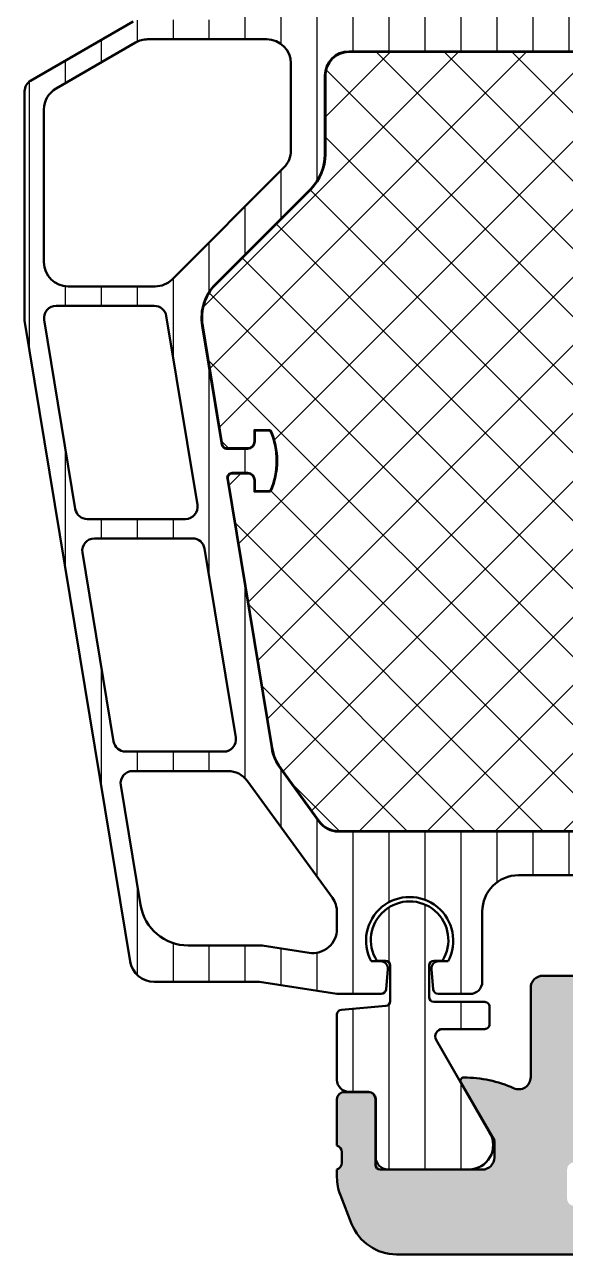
# Model space of a CAD drawing. Extents: x -30 to 220, y 11 to 100.
# Drawn here: x -10.6 to 11.7, y 11 to 61.8 of the extents above; entities that cross this region are included whole.
import ezdxf

# ---------------------------------------------------------------- set-up
doc = ezdxf.new("R2010")
doc.units = 0
for name, color, linetype, lineweight in [('0S-Alu contour', 7, 'Continuous', 50), ('0S-Alu hatch', 252, 'Continuous', 25), ('0S-Plastic contour', 254, 'Continuous', 50), ('0S-Plastic hatch', 253, 'Continuous', 25), ('0S-PT contour', 91, 'Continuous', 50), ('0S-PT hatch', 103, 'Continuous', 25)]:
    doc.layers.add(name, color=color, linetype=linetype, lineweight=lineweight)
pattern_1 = [(90, (0, 0), (-1.4859, 0), [])]

# ---------------------------------------------------------------- blocks, each defined once
blk = doc.blocks.new('475370__8EFD1715_B6AA_4A98_B3BB_2F615446ED99_')
at = {"layer": '0S-PT hatch'}
h = blk.add_hatch(dxfattribs=at)
h.set_pattern_fill('ANSI37', color=256, scale=0.625, angle=90, style=0)
h.set_pattern_definition([(135, (0, 0), (-1.403165018917055, -1.403165018917055), []), (225, (0, 0), (1.403165018917055, -1.403165018917055), [])])
edge = h.paths.add_edge_path()
edge.add_arc((90.40038736607106, 28.45385080725868), 0.9799999999999897, 270, 360)
edge.add_line((91.38038736607105, 28.45385080725868), (91.3803873660711, 60.65385080725866))
edge.add_arc((90.40038736607112, 60.65385080725866), 0.9799999999999897, 0, 90)
edge.add_line((90.40038736607112, 61.63385080725865), (22.23783891573076, 61.63385080725867))
edge.add_arc((22.23783891573076, 61.35385080725866), 0.2800000000000224, 90, 153.6122000387579)
edge.add_ellipse((20.62538736607104, 62.15385080725866), major_axis=(-1.519999999999993, 0), ratio=1, start_angle=89.99999999999949, end_angle=153.6122000387569, ccw=False)
edge.add_line((20.62538736607102, 60.63385080725868), (2.800387366071035, 60.63385080725867))
edge.add_arc((2.800387366071049, 59.65385080725866), 0.980000000000011, 90.00000000000082, 180)
edge.add_line((1.820387366071038, 59.65385080725866), (1.820387366071038, 56.40237894468254))
edge.add_ellipse((-0.1996126339289716, 56.40237894468255), major_axis=(-2.02000000000001, 0), ratio=1, start_angle=134.9999999999993, end_angle=180, ccw=False)
edge.add_line((1.228743064067838, 54.9740232466857), (-2.691926579796692, 51.05335360282125))
edge.add_arc((-1.29185515304735, 49.65328217607186), 1.979999999999994, 134.9999999999993, 189.3601908019133)
edge.add_line((-3.245492250197045, 49.33125408313511), (-2.436699081452132, 44.42457552608261))
edge.add_arc((-2.25909570898397, 44.45385080725867), 0.1799999999999995, 189.3601908019106, 269.9999999999954)
edge.add_line((-2.259095708983984, 44.27385080725867), (-1.391855153047345, 44.27385080725867))
edge.add_arc((-1.391855153047337, 44.55385080725867), 0.279999999999994, 269.9999999999985, 360)
edge.add_line((-1.111855153047343, 44.55385080725867), (-1.111855153047343, 45.02385080725868))
edge.add_line((-1.111855153047343, 45.02385080725868), (-0.4420305970439387, 45.02385080725868))
edge.add_ellipse((-3.29185515304735, 43.75385080725867), major_axis=(-3.120000000000008, 0), ratio=1, start_angle=155.9802649468812, end_angle=204.019735053119, ccw=False)
edge.add_line((-0.4420305970439351, 42.48385080725867), (-1.111855153047343, 42.48385080725866))
edge.add_line((-1.111855153047343, 42.48385080725866), (-1.111855153047336, 42.95385080725868))
edge.add_arc((-1.391855153047337, 42.95385080725867), 0.279999999999994, 0, 90.00000000000146)
edge.add_line((-1.391855153047345, 43.23385080725866), (-2.028326478214751, 43.23385080725866))
edge.add_arc((-2.028326478214751, 43.05385080725867), 0.1800000000000068, 90, 189.3601908019128)
edge.add_line((-2.205929850682913, 43.0245755260826), (-0.3734473864638585, 31.90751524315363))
edge.add_arc((1.580189710685836, 32.22954333609037), 1.979999999999991, 189.3601908019129, 215.9999999999997)
edge.add_line((-0.0216639381765589, 31.06572853655129), (1.567943745561613, 28.877821260012))
edge.add_arc((2.360780400049058, 29.45385080725863), 0.9800000000000034, 216.0000000000006, 270)
edge.add_line((2.360780400049058, 28.47385080725863), (20.62538736607105, 28.47385080725864))
edge.add_ellipse((20.62538736607105, 26.95385080725866), major_axis=(-1.519999999999981, 0), ratio=1, start_angle=206.3877999612424, end_angle=270, ccw=False)
edge.add_arc((22.23783891573072, 27.75385080725865), 0.27999999999997, 206.3877999612472, 270.0000000000087)
edge.add_line((22.23783891573076, 27.47385080725867), (90.40038736607106, 27.47385080725867))
at = {"layer": '0S-PT contour', "color": 7}
for points in [[(20.62538736607102, 60.63385080725868), (2.800387366071035, 60.63385080725867)], [(1.820387366071038, 59.65385080725866), (1.820387366071038, 56.40237894468254)], [(1.228743064067838, 54.9740232466857), (-2.691926579796692, 51.05335360282125)], [(-3.245492250197045, 49.33125408313511), (-2.436699081452132, 44.42457552608261)], [(-1.111855153047343, 44.55385080725867), (-1.111855153047343, 45.02385080725868), (-0.4420305970439387, 45.02385080725868)], [(-2.259095708983984, 44.27385080725867), (-1.391855153047345, 44.27385080725867)], [(-1.391855153047345, 43.23385080725866), (-2.028326478214751, 43.23385080725866)], [(-2.205929850682913, 43.0245755260826), (-0.3734473864638585, 31.90751524315363)], [(-0.4420305970439351, 42.48385080725867), (-1.111855153047343, 42.48385080725866), (-1.111855153047336, 42.95385080725868)], [(-0.0216639381765589, 31.06572853655129), (1.567943745561613, 28.877821260012)], [(2.360780400049058, 28.47385080725863), (20.62538736607105, 28.47385080725864)]]:
    blk.add_lwpolyline(points, dxfattribs=at)
for centre, radius, start, end in [((2.800387366071049, 59.65385080725866), 0.980000000000011, 90.00000000000082, 180), ((-1.29185515304735, 49.65328217607186), 1.979999999999994, 134.9999999999993, 189.3601908019133), ((-2.25909570898397, 44.45385080725867), 0.1799999999999995, 189.3601908019106, 269.9999999999954), ((-1.391855153047337, 44.55385080725867), 0.279999999999994, 269.9999999999985, 0), ((-2.028326478214751, 43.05385080725867), 0.1800000000000068, 90, 189.3601908019128), ((-1.391855153047337, 42.95385080725867), 0.279999999999994, 0, 90.00000000000146), ((1.580189710685836, 32.22954333609037), 1.979999999999991, 189.3601908019129, 215.9999999999997), ((2.360780400049058, 29.45385080725863), 0.9800000000000034, 216.0000000000006, 270)]:
    blk.add_arc(centre, radius, start, end, dxfattribs=at)
at = {"layer": '0S-PT contour', "color": 7, "extrusion": (0, 0, -1)}
for centre, radius, start, end in [((0.1996126339289716, 56.40237894468255), 2.02000000000001, 180, 225.0000000000007), ((3.29185515304735, 43.75385080725867), 3.120000000000008, 155.980264946881, 204.0197350531188)]:
    blk.add_arc(centre, radius, start, end, dxfattribs=at)
blk = doc.blocks.new('278045__4AF144FA_CDF1_400B_8E46_86E4732FA476___AD0E10FB_9770_450C_B5B2_979BE3ECC118_')
at = {"layer": '0S-Plastic hatch'}
h = blk.add_hatch(dxfattribs=at)
h.set_pattern_fill('ANSI31', color=256, scale=0.4680000000000001, angle=45, style=0)
h.set_pattern_definition(pattern_1)
edge = h.paths.add_edge_path()
edge.add_line((4.126403985828282, 21.75385080725867), (2.300387366070978, 21.75385080725867))
edge.add_line((2.300387366070978, 21.75385080725867), (-0.8996126339290171, 22.25385080725867))
edge.add_line((-0.8996126339290171, 22.25385080725867), (-5.250953530617472, 22.25385080725867))
edge.add_ellipse((-5.250953530617472, 23.25385080725867), major_axis=(-1.000000000000003, 0), ratio=1, start_angle=9.360190801913006, end_angle=90, ccw=False)
edge.add_line((-6.237638933218335, 23.09121035628051), (-10.59961263392896, 49.55385080725868))
edge.add_line((-10.59961263392896, 49.55385080725868), (-10.59961263392895, 59.00936443439158))
edge.add_ellipse((-10.09961263392896, 59.00936443439158), major_axis=(-0.4999999999999929, 0), ratio=1, start_angle=299.99999999999943, end_angle=360, ccw=False)
edge.add_line((-10.34961263392895, 59.44237713628379), (-6.115638037713367, 61.8868635091509))
edge.add_ellipse((-5.865638037713381, 61.45385080725868), major_axis=(-0.4999999999999909, 0), ratio=1, start_angle=269.9999999999984, end_angle=299.99999999999875, ccw=False)
edge.add_line((-5.865638037713367, 61.95385080725867), (-1.999612633928933, 61.95385080725867))
edge.add_arc((-1.99961263392894, 62.25385080725867), 0.3000000000000043, 270.0000000000013, 360)
edge.add_line((-1.699612633928936, 62.25385080725867), (-1.699612633928921, 63.29385080725869))
edge.add_ellipse((-1.199612633928929, 63.29385080725868), major_axis=(-0.4999999999999929, 0), ratio=1, start_angle=269.9999999999992, end_angle=360, ccw=False)
edge.add_line((-1.199612633928921, 63.79385080725867), (-0.3996126339289176, 63.79385080725867))
edge.add_arc((-0.3996126339289176, 64.09385080725868), 0.3000000000000114, 270, 360)
edge.add_line((-0.0996126339289063, 64.09385080725868), (-0.0996126339289134, 66.4938508072587))
edge.add_ellipse((0.4003873660710724, 66.4938508072587), major_axis=(-0.4999999999999858, 0), ratio=1, start_angle=269.9999999999992, end_angle=360, ccw=False)
edge.add_line((0.4003873660710795, 66.99385080725867), (3.75038736607108, 66.99385080725868))
edge.add_ellipse((3.750387366071088, 65.99385080725868), major_axis=(-1, 0), ratio=1, start_angle=150.0000000000001, end_angle=270.0000000000004, ccw=False)
edge.add_line((4.616412769855529, 65.49385080725868), (3.267374664178852, 63.15724826688022))
edge.add_arc((3.700387366071083, 62.90724826688022), 0.5000000000000138, 150, 180)
edge.add_line((3.200387366071069, 62.90724826688022), (3.200387366071062, 62.75385080725868))
edge.add_arc((3.500387366071066, 62.75385080725868), 0.3000000000000043, 180, 269.9999999999986)
edge.add_line((3.500387366071059, 62.45385080725867), (14.54381599465391, 62.45385080725867))
edge.add_arc((14.54381599465391, 64.95385080725868), 2.499999999999992, 270, 315.5729959991938)
edge.add_ellipse((17.40038736607104, 62.15385080725867), major_axis=(-1.499999999999999, 0), ratio=1, start_angle=270, end_angle=315.57299599919486, ccw=False)
edge.add_line((17.40038736607104, 63.65385080725867), (20.62538736607104, 63.65385080725868))
edge.add_ellipse((20.62538736607104, 62.15385080725867), major_axis=(-1.500000000000007, 0), ratio=1, start_angle=221.8103148957792, end_angle=270, ccw=False)
edge.add_arc((21.9670281525709, 63.35385080725869), 0.299999999999998, 221.8103148957789, 270)
edge.add_line((21.9670281525709, 63.05385080725869), (54.18538736607104, 63.05385080725868))
edge.add_ellipse((54.18538736607104, 62.55385080725869), major_axis=(-0.5, 0), ratio=1, start_angle=180, end_angle=270, ccw=False)
edge.add_line((54.68538736607104, 62.55385080725869), (54.68538736607104, 62.15385080725868))
edge.add_ellipse((54.18538736607104, 62.15385080725868), major_axis=(-0.5, 0), ratio=1, start_angle=90, end_angle=180, ccw=False)
edge.add_line((54.18538736607104, 61.65385080725868), (22.23783891573076, 61.65385080725868))
edge.add_arc((22.23783891573076, 61.35385080725868), 0.3000000000000043, 90, 153.6122000387589)
edge.add_ellipse((20.62538736607104, 62.15385080725868), major_axis=(-1.500000000000011, 0), ratio=1, start_angle=90, end_angle=153.6122000387567, ccw=False)
edge.add_line((20.62538736607104, 60.65385080725866), (2.800387366071035, 60.65385080725867))
edge.add_arc((2.800387366071035, 59.65385080725867), 1, 90, 180)
edge.add_line((1.800387366071035, 59.65385080725867), (1.800387366071035, 56.40237894468254))
edge.add_ellipse((-0.1996126339289716, 56.40237894468254), major_axis=(-2.000000000000007, 0), ratio=1, start_angle=134.9999999999993, end_angle=180, ccw=False)
edge.add_line((1.214600928444106, 54.98816538230943), (-2.706068715420421, 51.06749573844497))
edge.add_arc((-1.291855153047343, 49.65328217607186), 1.999999999999996, 134.9999999999994, 189.3601908019132)
edge.add_line((-3.265225958249057, 49.32800127411554), (-2.456432789504155, 44.42132271706305))
edge.add_arc((-2.259095708983984, 44.45385080725867), 0.1999999999999982, 189.3601908019115, 270)
edge.add_line((-2.259095708983984, 44.25385080725868), (-1.391855153047345, 44.25385080725867))
edge.add_arc((-1.391855153047345, 44.55385080725867), 0.2999999999999971, 270, 360)
edge.add_line((-1.091855153047347, 44.55385080725867), (-1.09185515304734, 45.00385080725867))
edge.add_line((-1.09185515304734, 45.00385080725867), (-0.4550435625464857, 45.00385080725867))
edge.add_ellipse((-3.291855153047343, 43.75385080725867), major_axis=(-3.1, 0), ratio=1, start_angle=156.2200052685881, end_angle=203.7799947314121, ccw=False)
edge.add_line((-0.4550435625464822, 42.50385080725868), (-1.09185515304734, 42.50385080725867))
edge.add_line((-1.09185515304734, 42.50385080725867), (-1.09185515304734, 42.95385080725868))
edge.add_arc((-1.391855153047345, 42.95385080725868), 0.2999999999999971, 0, 90)
edge.add_line((-1.391855153047345, 43.25385080725868), (-2.028326478214751, 43.25385080725867))
edge.add_arc((-2.028326478214751, 43.05385080725867), 0.2000000000000028, 90, 189.3601908019113)
edge.add_line((-2.225663558734925, 43.02132271706304), (-0.3931810945158818, 31.90426243413407))
edge.add_arc((1.580189710685836, 32.22954333609039), 1.999999999999998, 189.3601908019131, 216.0000000000002)
edge.add_line((-0.0378442780640569, 31.05397283150543), (1.551763405674108, 28.86606555496617))
edge.add_arc((2.360780400049058, 29.45385080725865), 1.000000000000004, 216.0000000000001, 270)
edge.add_line((2.360780400049058, 28.45385080725865), (20.62538736607104, 28.45385080725866))
edge.add_ellipse((20.62538736607105, 26.95385080725865), major_axis=(-1.500000000000013, 0), ratio=1, start_angle=206.3877999612434, end_angle=270.00000000000057, ccw=False)
edge.add_arc((22.23783891573076, 27.75385080725866), 0.3000000000000029, 206.3877999612429, 270)
edge.add_line((22.23783891573076, 27.45385080725866), (54.18538736607105, 27.45385080725867))
edge.add_ellipse((54.18538736607105, 26.95385080725868), major_axis=(-0.5, 0), ratio=1, start_angle=180, end_angle=270, ccw=False)
edge.add_line((54.68538736607105, 26.95385080725868), (54.68538736607105, 26.55385080725867))
edge.add_ellipse((54.18538736607105, 26.55385080725867), major_axis=(-0.5, 0), ratio=1, start_angle=90, end_angle=180, ccw=False)
edge.add_line((54.18538736607105, 26.05385080725867), (21.9670281525709, 26.05385080725864))
edge.add_arc((21.96702815257092, 25.75385080725866), 0.2999999999999971, 90.00000000000273, 138.189685104224)
edge.add_ellipse((20.62538736607105, 26.95385080725866), major_axis=(-1.499999999999998, 0), ratio=1, start_angle=90, end_angle=138.1896851042206, ccw=False)
edge.add_line((20.62538736607105, 25.45385080725866), (17.40038736607106, 25.45385080725865))
edge.add_ellipse((17.40038736607106, 26.95385080725865), major_axis=(-1.5, 0), ratio=1, start_angle=44.427004000805425, end_angle=90, ccw=False)
edge.add_arc((14.54381599465391, 24.15385080725865), 2.499999999999997, 44.42700400080575, 90)
edge.add_line((14.54381599465391, 26.65385080725865), (9.800387366070979, 26.65385080725868))
edge.add_arc((9.800387366070979, 25.15385080725868), 1.5, 90, 180)
edge.add_line((8.300387366070979, 25.15385080725868), (8.300387366070979, 22.25385080725867))
edge.add_ellipse((7.800387366070978, 22.25385080725867), major_axis=(-0.5, 0), ratio=1, start_angle=90, end_angle=180, ccw=False)
edge.add_line((7.800387366070978, 21.75385080725867), (6.474370746313681, 21.75385080725867))
edge.add_ellipse((6.474370746313681, 21.95385080725868), major_axis=(-0.2000000000000028, 0), ratio=1, start_angle=5.000000000000512, end_angle=90, ccw=False)
edge.add_line((6.275131806695327, 21.93641965870914), (6.201528956643457, 22.77770408443438))
edge.add_ellipse((6.500387366070981, 22.80385080725867), major_axis=(-0.2999999999999999, 0), ratio=1, start_angle=-90, end_angle=4.999999999999204, ccw=False)
edge.add_line((6.500387366070981, 23.10385080725867), (6.88705053133323, 23.10385080725867))
edge.add_arc((5.300387366070985, 23.95385080725867), 1.799999999999998, 331.82135725947, 568.1786427405302)
edge.add_line((3.713724200808748, 23.10385080725867), (4.100387366070982, 23.10385080725867))
edge.add_ellipse((4.100387366070982, 22.80385080725867), major_axis=(-0.2999999999999971, 0), ratio=1, start_angle=175.0000000000009, end_angle=270, ccw=False)
edge.add_line((4.399245775498506, 22.77770408443438), (4.325642925446629, 21.93641965870914))
edge.add_ellipse((4.126403985828282, 21.95385080725868), major_axis=(-0.199999999999998, 0), ratio=1, start_angle=90, end_angle=174.9999999999995, ccw=False)
edge = h.paths.add_edge_path()
edge.add_arc((-5.213826196302171, 51.95385080725867), 1, 270, 314.9999999999995)
edge.add_line((-4.506719415115632, 51.24674402607212), (0.1074941472575759, 55.86095758844522))
edge.add_arc((-0.5996126339289704, 56.56806436963178), 1.000000000000007, 314.9999999999995, 360)
edge.add_line((0.4003873660710369, 56.56806436963178), (0.400387366071044, 60.15385080725867))
edge.add_arc((-0.5996126339289632, 60.15385080725867), 1, 0, 90)
edge.add_line((-0.5996126339289632, 61.15385080725868), (-5.517304087552929, 61.15385080725868))
edge.add_arc((-5.517304087552915, 60.15385080725867), 1, 90.00000000000081, 120.0000000000007)
edge.add_line((-6.017304087552926, 61.01987621104311), (-9.299612633928959, 59.1248344882295))
edge.add_arc((-8.799612633928959, 58.25880908444506), 0.9999999999999959, 120.0000000000001, 180)
edge.add_line((-9.799612633928955, 58.25880908444506), (-9.799612633928959, 51.95385080725867))
edge.add_arc((-8.799612633928959, 51.95385080725867), 1, 180, 270)
edge.add_line((-8.799612633928959, 50.95385080725868), (-5.213826196302171, 50.95385080725868))
edge = h.paths.add_edge_path()
edge.add_line((2.109404360445928, 25.71671636331824), (-1.39610499307799, 30.54163605955115))
edge.add_arc((-2.205121987452933, 29.95385080725867), 0.9999999999999984, 36.00000000000033, 90)
edge.add_line((-2.205121987452933, 30.95385080725868), (-6.133718436986626, 30.95385080725868))
edge.add_arc((-6.133718436986633, 30.45385080725868), 0.5, 89.9999999999992, 189.3601908019146)
edge.add_line((-6.627061138287061, 30.37253058176958), (-5.812122565243015, 25.42856990530236))
edge.add_arc((-3.838751760041297, 25.75385080725868), 1.999999999999997, 189.3601908019131, 270)
edge.add_line((-3.838751760041297, 23.75385080725867), (-0.7831317895080332, 23.75385080725867))
edge.add_line((-0.7831317895080332, 23.75385080725867), (1.146010485797376, 23.4524223267422))
edge.add_arc((1.300387366070985, 24.4404343604933), 1.000000000000002, 261.1193408494798, 360)
edge.add_line((2.300387366070985, 24.4404343604933), (2.300387366070985, 25.12893111102576))
edge.add_arc((1.300387366070985, 25.12893111102576), 1, 0, 36.00000000000033)
edge = h.paths.add_edge_path()
edge.add_line((-8.012839316107488, 41.35385080725867), (-3.958862243520641, 41.35385080725867))
edge.add_arc((-3.958862243520641, 41.85385080725867), 0.5, 270, 369.3601908019123)
edge.add_line((-3.46551954222021, 41.93517103274774), (-4.751233827934484, 49.73517103274776))
edge.add_arc((-5.244576529234912, 49.65385080725868), 0.4999999999999977, 9.360190801913111, 90)
edge.add_line((-5.244576529234912, 50.15385080725867), (-9.298553601821759, 50.15385080725867))
edge.add_arc((-9.298553601821759, 49.65385080725868), 0.5, 90, 189.3601908019131)
edge.add_line((-9.791896303122186, 49.57253058176959), (-8.506182017407914, 41.77253058176958))
edge.add_arc((-8.012839316107488, 41.85385080725867), 0.499999999999999, 189.3601908019139, 270)
edge = h.paths.add_edge_path()
edge.add_line((-6.430421733689925, 31.75385080725867), (-2.376444661103079, 31.75385080725867))
edge.add_arc((-2.376444661103079, 32.25385080725867), 0.5, 270, 369.3601908019131)
edge.add_line((-1.883101959802651, 32.33517103274775), (-3.168816245516921, 40.13517103274774))
edge.add_arc((-3.662158946817349, 40.05385080725867), 0.4999999999999977, 9.360190801913111, 90)
edge.add_line((-3.662158946817349, 40.55385080725867), (-7.716136019404189, 40.55385080725867))
edge.add_arc((-7.716136019404189, 40.05385080725867), 0.5, 90, 189.3601908019131)
edge.add_line((-8.209478720704617, 39.97253058176959), (-6.923764434990353, 32.1725305817696))
edge.add_arc((-6.430421733689925, 32.25385080725867), 0.4999999999999977, 189.3601908019131, 270)
at = {"layer": '0S-Alu contour', "color": 7}
for points in [[(-6.017304087552926, 61.01987621104311), (-9.299612633928959, 59.1248344882295)], [(-0.5996126339289632, 61.15385080725868), (-5.517304087552929, 61.15385080725868)], [(0.4003873660710369, 56.56806436963178), (0.400387366071044, 60.15385080725867)], [(-9.799612633928955, 58.25880908444506), (-9.799612633928959, 51.95385080725867)], [(-4.506719415115632, 51.24674402607212), (0.1074941472575759, 55.86095758844522)], [(-8.799612633928959, 50.95385080725868), (-5.213826196302171, 50.95385080725868)], [(-5.244576529234912, 50.15385080725867), (-9.298553601821759, 50.15385080725867)], [(-9.791896303122186, 49.57253058176959), (-8.506182017407914, 41.77253058176958)], [(-3.46551954222021, 41.93517103274774), (-4.751233827934484, 49.73517103274776)], [(-8.012839316107488, 41.35385080725867), (-3.958862243520641, 41.35385080725867)], [(-3.662158946817349, 40.55385080725867), (-7.716136019404189, 40.55385080725867)], [(-1.883101959802651, 32.33517103274775), (-3.168816245516921, 40.13517103274774)], [(-8.209478720704617, 39.97253058176959), (-6.923764434990353, 32.1725305817696)], [(-6.430421733689925, 31.75385080725867), (-2.376444661103079, 31.75385080725867)], [(-2.205121987452933, 30.95385080725868), (-6.133718436986626, 30.95385080725868)], [(2.109404360445928, 25.71671636331824), (-1.39610499307799, 30.54163605955115)], [(-6.627061138287061, 30.37253058176958), (-5.812122565243015, 25.42856990530236)], [(2.300387366070985, 24.4404343604933), (2.300387366070985, 25.12893111102576)], [(-3.838751760041297, 23.75385080725867), (-0.7831317895080332, 23.75385080725867), (1.146010485797376, 23.4524223267422)]]:
    blk.add_lwpolyline(points, dxfattribs=at)
for centre, radius, start, end in [((-5.517304087552915, 60.15385080725867), 1, 90.00000000000081, 120.0000000000007), ((-0.5996126339289632, 60.15385080725867), 1, 0, 90), ((-8.799612633928959, 58.25880908444506), 0.9999999999999959, 120.0000000000001, 180), ((-0.5996126339289704, 56.56806436963178), 1.000000000000007, 314.9999999999995, 0), ((-8.799612633928959, 51.95385080725867), 1, 180, 270), ((-5.213826196302171, 51.95385080725867), 1, 270, 314.9999999999995), ((-9.298553601821759, 49.65385080725868), 0.5, 90, 189.3601908019131), ((-5.244576529234912, 49.65385080725868), 0.4999999999999977, 9.360190801913111, 90), ((-8.012839316107488, 41.85385080725867), 0.499999999999999, 189.3601908019139, 270), ((-3.958862243520641, 41.85385080725867), 0.5, 270, 9.36019080191225), ((-7.716136019404189, 40.05385080725867), 0.5, 90, 189.3601908019131), ((-3.662158946817349, 40.05385080725867), 0.4999999999999977, 9.360190801913111, 90), ((-6.430421733689925, 32.25385080725867), 0.4999999999999977, 189.3601908019131, 270), ((-2.376444661103079, 32.25385080725867), 0.5, 270, 9.360190801913111), ((-6.133718436986633, 30.45385080725868), 0.5, 89.9999999999992, 189.3601908019146), ((-2.205121987452933, 29.95385080725867), 0.9999999999999984, 36.00000000000033, 90), ((-3.838751760041297, 25.75385080725868), 1.999999999999997, 189.3601908019131, 270), ((1.300387366070985, 25.12893111102576), 1, 0, 36.00000000000033), ((1.300387366070985, 24.4404343604933), 1.000000000000002, 261.1193408494798, 0)]:
    blk.add_arc(centre, radius, start, end, dxfattribs=at)
at = {"layer": '0S-Plastic contour', "color": 7}
for points in [[(-10.34961263392895, 59.44237713628379), (-6.115638037713367, 61.8868635091509)], [(20.62538736607104, 60.65385080725866), (2.800387366071035, 60.65385080725867)], [(1.800387366071035, 59.65385080725867), (1.800387366071035, 56.40237894468254)], [(-6.237638933218335, 23.09121035628051), (-10.59961263392896, 49.55385080725868), (-10.59961263392895, 59.00936443439158)], [(1.214600928444106, 54.98816538230943), (-2.706068715420421, 51.06749573844497)], [(-3.265225958249057, 49.32800127411554), (-2.456432789504155, 44.42132271706305)], [(-1.091855153047347, 44.55385080725867), (-1.09185515304734, 45.00385080725867), (-0.4550435625464857, 45.00385080725867)], [(-2.259095708983984, 44.25385080725868), (-1.391855153047345, 44.25385080725867)], [(-1.391855153047345, 43.25385080725868), (-2.028326478214751, 43.25385080725867)], [(-2.225663558734925, 43.02132271706304), (-0.3931810945158818, 31.90426243413407)], [(-0.4550435625464822, 42.50385080725868), (-1.09185515304734, 42.50385080725867), (-1.09185515304734, 42.95385080725868)], [(-0.0378442780640569, 31.05397283150543), (1.551763405674108, 28.86606555496617)], [(2.360780400049058, 28.45385080725865), (20.62538736607104, 28.45385080725866)], [(14.54381599465391, 26.65385080725865), (9.800387366070979, 26.65385080725868)], [(8.300387366070979, 25.15385080725868), (8.300387366070979, 22.25385080725867)], [(3.713724200808748, 23.10385080725867), (4.100387366070982, 23.10385080725867)], [(6.500387366070981, 23.10385080725867), (6.88705053133323, 23.10385080725867)], [(4.399245775498506, 22.77770408443438), (4.325642925446629, 21.93641965870914)], [(6.275131806695327, 21.93641965870914), (6.201528956643457, 22.77770408443438)], [(4.126403985828282, 21.75385080725867), (2.300387366070978, 21.75385080725867), (-0.8996126339290171, 22.25385080725867), (-5.250953530617472, 22.25385080725867)], [(7.800387366070978, 21.75385080725867), (6.474370746313681, 21.75385080725867)]]:
    blk.add_lwpolyline(points, dxfattribs=at)
for centre, radius, start, end in [((2.800387366071035, 59.65385080725867), 1, 90, 180), ((-1.291855153047343, 49.65328217607186), 1.999999999999996, 134.9999999999994, 189.3601908019132), ((-2.259095708983984, 44.45385080725867), 0.1999999999999982, 189.3601908019115, 270), ((-1.391855153047345, 44.55385080725867), 0.2999999999999971, 270, 0), ((-2.028326478214751, 43.05385080725867), 0.2000000000000028, 90, 189.3601908019113), ((-1.391855153047345, 42.95385080725868), 0.2999999999999971, 0, 90), ((1.580189710685836, 32.22954333609039), 1.999999999999998, 189.3601908019131, 216.0000000000002), ((2.360780400049058, 29.45385080725865), 1.000000000000004, 216.0000000000001, 270), ((9.800387366070979, 25.15385080725868), 1.5, 90, 180), ((5.300387366070985, 23.95385080725867), 1.799999999999998, 331.82135725947, 208.1786427405301)]:
    blk.add_arc(centre, radius, start, end, dxfattribs=at)
at = {"layer": '0S-Plastic contour', "color": 7, "extrusion": (0, 0, -1)}
for centre, radius, start, end in [((10.09961263392896, 59.00936443439158), 0.4999999999999929, 0, 60.00000000000056), ((0.1996126339289716, 56.40237894468254), 2.000000000000007, 180, 225.0000000000008), ((3.291855153047343, 43.75385080725867), 3.100000000000001, 156.2200052685879, 203.779994731412), ((5.250953530617472, 23.25385080725867), 1.000000000000003, 270, 350.639809198087), ((-4.100387366070982, 22.80385080725867), 0.2999999999999971, 90, 184.9999999999992), ((-6.500387366070981, 22.80385080725867), 0.2999999999999999, 355.0000000000008, 90), ((-4.126403985828282, 21.95385080725868), 0.199999999999998, 185.0000000000006, 270), ((-6.474370746313681, 21.95385080725868), 0.2000000000000028, 270, 354.9999999999995), ((-7.800387366070978, 22.25385080725867), 0.5, 180, 270)]:
    blk.add_arc(centre, radius, start, end, dxfattribs=at)
blk = doc.blocks.new('469810__92FDE666_E6C8_4DD8_A0EF_C139296D080D_')
at = {"layer": '0S-Alu hatch'}
h = blk.add_hatch(color=256, dxfattribs=at)
edge = h.paths.add_edge_path()
edge.add_arc((4.300387366071049, 14.18356267146934), 1.999999999999985, 180, 201.4999999999997)
edge.add_line((2.439552230107011, 13.45056021802077), (2.904253091626827, 12.27084835381009))
edge.add_arc((4.765088227590865, 13.00385080725867), 1.999999999999983, 201.4999999999997, 270)
edge.add_line((4.765088227590865, 11.00385080725868), (185.2356865045513, 11.00385080725868))
edge.add_arc((185.2356865045512, 13.00385080725866), 1.999999999999971, 270.0000000000017, 338.5000000000007)
edge.add_line((187.0965216405153, 12.27084835381009), (187.5612225020351, 13.45056021802077))
edge.add_arc((185.700387366071, 14.1835626714694), 2.00000000000003, 338.4999999999991, 360)
edge.add_line((187.7003873660711, 14.1835626714694), (187.7003873660711, 14.5038508072587))
edge.add_ellipse((187.800387366071, 14.7866935197333), major_axis=(-0.2999999999999747, 0), ratio=1, start_angle=0, end_angle=70.52877936551448, ccw=False)
edge.add_line((187.5003873660711, 14.7866935197333), (187.5003873660711, 15.22100809478408))
edge.add_ellipse((187.800387366071, 15.22100809478408), major_axis=(-0.2999999999999545, 0), ratio=1, start_angle=289.4712206344984, end_angle=360, ccw=False)
edge.add_line((187.700387366071, 15.50385080725864), (187.7003873660711, 17.40385080725865))
edge.add_arc((187.400387366071, 17.40385080725865), 0.3000000000000398, 0, 90)
edge.add_line((187.400387366071, 17.70385080725869), (186.4103873660711, 17.70385080725869))
edge.add_arc((186.4103873660711, 17.40385080725863), 0.3000000000000682, 90, 180)
edge.add_line((186.110387366071, 17.40385080725863), (186.110387366071, 14.70385080725869))
edge.add_ellipse((185.910387366071, 14.70385080725869), major_axis=(-0.1999999999999886, 0), ratio=1, start_angle=90, end_angle=180, ccw=False)
edge.add_line((185.910387366071, 14.5038508072587), (181.7003873660392, 14.5038508072587))
edge.add_ellipse((181.7003873660392, 15.00385080726134), major_axis=(-0.5000000000026433, 0), ratio=1, start_angle=0, end_angle=90, ccw=False)
edge.add_line((181.2003873660366, 15.00385080726134), (181.2003873660366, 15.70385080726505))
edge.add_line((181.2003873660366, 15.70385080726505), (182.5818828236663, 18.09667113030529))
edge.add_arc((182.462267581395, 18.16573102262981), 0.1381197846490123, 329.9999999999928, 450.0000000000236)
edge.add_arc((182.462267581395, 13.3038508072788), 5.000000000000028, 90.00000000000063, 114.283441668311)
edge.add_ellipse((180.2003873660711, 18.31722271563814), major_axis=(-0.4999999999999941, 0), ratio=1, start_angle=0, end_angle=114.28344166830749, ccw=False)
edge.add_line((179.7003873660711, 18.31722271563814), (179.7003873660711, 22.00385080725869))
edge.add_arc((179.2003873660711, 22.00385080725869), 0.5, 0, 90)
edge.add_line((179.2003873660711, 22.50385080725869), (10.80038736607108, 22.50385080725869))
edge.add_arc((10.80038736607108, 22.00385080725869), 0.5, 90, 180)
edge.add_line((10.30038736607107, 22.00385080725869), (10.30038736607106, 18.31722271563814))
edge.add_ellipse((9.800387366071064, 18.31722271563815), major_axis=(-0.5, 0), ratio=1, start_angle=65.71655833168808, end_angle=180, ccw=False)
edge.add_arc((7.538507150747157, 13.30385080727883), 4.999999999999998, 65.71655833168943, 90.00000000000007)
edge.add_arc((7.538507150747143, 18.16573102262981), 0.138119784649021, 89.99999999999706, 210.0000000000028)
edge.add_line((7.418891908475856, 18.09667113030529), (8.80038736610554, 15.70385080726505))
edge.add_line((8.80038736610554, 15.70385080726505), (8.800387366105554, 15.00385080726134))
edge.add_ellipse((8.300387366102896, 15.00385080726134), major_axis=(-0.5000000000026575, 0), ratio=1, start_angle=90, end_angle=180, ccw=False)
edge.add_line((8.300387366102896, 14.50385080725868), (4.09038736607107, 14.50385080725868))
edge.add_ellipse((4.09038736607107, 14.70385080725869), major_axis=(-0.2000000000000028, 0), ratio=1, start_angle=0, end_angle=90, ccw=False)
edge.add_line((3.890387366071067, 14.70385080725869), (3.890387366071067, 17.40385080725865))
edge.add_arc((3.590387366071027, 17.40385080725865), 0.3000000000000398, 0, 90)
edge.add_line((3.590387366071027, 17.70385080725869), (2.600387366071132, 17.70385080725869))
edge.add_arc((2.600387366071132, 17.40385080725865), 0.3000000000000398, 90, 180)
edge.add_line((2.300387366071092, 17.40385080725865), (2.300387366071092, 15.5038508072587))
edge.add_ellipse((2.200387366071076, 15.22100809478408), major_axis=(-0.3000000000000047, 0), ratio=1, start_angle=180, end_angle=250.5287793655065, ccw=False)
edge.add_line((2.50038736607108, 15.22100809478408), (2.500387366071066, 14.7866935197333))
edge.add_ellipse((2.200387366071069, 14.7866935197333), major_axis=(-0.2999999999999971, 0), ratio=1, start_angle=109.4712206344897, end_angle=180, ccw=False)
edge.add_line((2.300387366071063, 14.50385080725868), (2.300387366071063, 14.18356267146936))
edge = h.paths.add_edge_path()
edge.add_arc((26.45038736607104, 16.30385080725868), 0.4999999999999858, 180, 270)
edge.add_line((26.45038736607104, 15.8038508072587), (27.6536871983554, 15.8038508072587))
edge.add_arc((27.6536871983554, 16.3038508072587), 0.4999999999999858, 270, 332.1818607153455)
edge.add_arc((25.00038736607105, 17.70385080725869), 3.500000000000011, 332.1818607153463, 391.6682432535414)
edge.add_ellipse((28.40479627218092, 19.8038508072587), major_axis=(-0.4999999999999858, 0), ratio=1, start_angle=-89.99999999999841, end_angle=31.668243253542926, ccw=False)
edge.add_line((28.4047962721809, 20.30385080725868), (93.5003873660711, 20.30385080725868))
edge.add_ellipse((93.5003873660711, 19.80385080725868), major_axis=(-0.5, 0), ratio=1, start_angle=180, end_angle=270, ccw=False)
edge.add_line((94.00038736607108, 19.80385080725868), (94.00038736607108, 13.50385080725869))
edge.add_ellipse((93.5003873660711, 13.50385080725869), major_axis=(-0.5, 0), ratio=1, start_angle=90, end_angle=180, ccw=False)
edge.add_line((93.5003873660711, 13.00385080725869), (12.10038736610555, 13.00385080725867))
edge.add_ellipse((12.10038736610555, 13.30385080725868), major_axis=(-0.3000000000000114, 0), ratio=1, start_angle=0, end_angle=90, ccw=False)
edge.add_line((11.80038736610554, 13.30385080725868), (11.80038736610554, 14.50385080725868))
edge.add_ellipse((12.10038736610555, 14.50385080725867), major_axis=(-0.3000000000000114, 0), ratio=1, start_angle=270.00000000000273, end_angle=360, ccw=False)
edge.add_line((12.10038736610554, 14.80385080725868), (12.30038736607106, 14.80385080725868))
edge.add_arc((12.30038736607106, 15.30385080725868), 0.5000000000000142, 270, 360)
edge.add_line((12.80038736607108, 15.30385080725868), (12.80038736607108, 19.80385080725868))
edge.add_ellipse((13.30038736607108, 19.80385080725868), major_axis=(-0.5, 0), ratio=1, start_angle=270, end_angle=360, ccw=False)
edge.add_line((13.30038736607108, 20.30385080725868), (21.59597845996122, 20.30385080725868))
edge.add_ellipse((21.59597845996122, 19.8038508072587), major_axis=(-0.5000000000000026, 0), ratio=1, start_angle=148.3317567464563, end_angle=270, ccw=False)
edge.add_arc((25.00038736607104, 17.70385080725867), 3.499999999999981, 148.3317567464581, 207.8181392846537)
edge.add_arc((22.34708753378672, 16.3038508072587), 0.5000000000000046, 207.8181392846545, 270.0000000000017)
edge.add_line((22.34708753378674, 15.8038508072587), (23.55038736607106, 15.8038508072587))
edge.add_arc((23.55038736607106, 16.3038508072587), 0.5, 270, 360)
edge.add_line((24.05038736607107, 16.3038508072587), (24.05038736607105, 16.47910593586711))
edge.add_arc((23.75038736607105, 16.47910593586711), 0.2999999999999971, 0, 119.937796411265)
edge.add_ellipse((25.00038736607105, 17.70385080725869), major_axis=(-1.700000000000005, 0), ratio=1, start_angle=-34.57708161194631, end_angle=34.57708161194631, ccw=False)
edge.add_arc((23.75038736607105, 18.92859567865027), 0.2999999999999825, 240.0622035887349, 360)
edge.add_line((24.05038736607103, 18.92859567865027), (24.05038736607105, 19.40678944385132))
edge.add_ellipse((25.00038736607105, 17.7038508072587), major_axis=(-1.949999999999983, 0), ratio=1, start_angle=240.8446345737167, end_angle=299.1553654262833, ccw=False)
edge.add_line((25.95038736607106, 19.40678944385132), (25.95038736607107, 18.92859567865027))
edge.add_arc((26.25038736607105, 18.92859567865027), 0.2999999999999971, 180, 299.9377964112651)
edge.add_ellipse((25.00038736607105, 17.70385080725869), major_axis=(-1.700000000000005, 0), ratio=1, start_angle=145.4229183880537, end_angle=214.5770816119463, ccw=False)
edge.add_arc((26.25038736607105, 16.47910593586711), 0.2999999999999949, 60.06220358873493, 180)
edge.add_line((25.95038736607106, 16.47910593586711), (25.95038736607106, 16.30385080725872))
edge = h.paths.add_edge_path()
edge.add_ellipse((96.50038736607108, 13.50385080725869), major_axis=(-0.5, 0), ratio=1, start_angle=0, end_angle=90, ccw=False)
edge.add_line((96.0003873660711, 13.50385080725869), (96.0003873660711, 19.80385080725868))
edge.add_ellipse((96.50038736607108, 19.80385080725868), major_axis=(-0.5, 0), ratio=1, start_angle=270, end_angle=360, ccw=False)
edge.add_line((96.50038736607108, 20.30385080725868), (161.5959784599612, 20.30385080725868))
edge.add_ellipse((161.5959784599612, 19.80385080725868), major_axis=(-0.5000000000000071, 0), ratio=1, start_angle=148.3317567464582, end_angle=270, ccw=False)
edge.add_arc((165.0003873660711, 17.70385080725869), 3.500000000000017, 148.3317567464584, 207.818139284654)
edge.add_arc((162.3470875337868, 16.3038508072587), 0.5000000000000046, 207.8181392846538, 270)
edge.add_line((162.3470875337868, 15.8038508072587), (163.5503873660711, 15.80385080725868))
edge.add_arc((163.5503873660711, 16.30385080725868), 0.5, 270, 360)
edge.add_line((164.0503873660711, 16.30385080725872), (164.050387366071, 16.47910593586711))
edge.add_arc((163.7503873660711, 16.47910593586711), 0.2999999999999829, 0, 119.937796411265)
edge.add_ellipse((165.0003873660711, 17.70385080725869), major_axis=(-1.700000000000005, 0), ratio=1, start_angle=-34.5770816119454, end_angle=34.57708161194631, ccw=False)
edge.add_arc((163.7503873660711, 18.92859567865027), 0.3000000000000195, 240.0622035887376, 360)
edge.add_line((164.0503873660711, 18.92859567865027), (164.0503873660711, 19.40678944385133))
edge.add_ellipse((165.0003873660711, 17.70385080725867), major_axis=(-1.950000000000017, 0), ratio=1, start_angle=240.844634573716, end_angle=299.15536542628234, ccw=False)
edge.add_line((165.9503873660711, 19.40678944385132), (165.9503873660711, 18.92859567865027))
edge.add_arc((166.2503873660711, 18.92859567865027), 0.2999999999999829, 180, 299.9377964112556)
edge.add_ellipse((165.0003873660711, 17.70385080725869), major_axis=(-1.700000000000005, 0), ratio=1, start_angle=145.4229183880556, end_angle=214.5770816119463, ccw=False)
edge.add_arc((166.2503873660711, 16.47910593586711), 0.3000000000000195, 60.06220358873765, 180)
edge.add_line((165.9503873660711, 16.47910593586711), (165.9503873660711, 16.3038508072587))
edge.add_arc((166.4503873660711, 16.3038508072587), 0.5, 180, 270)
edge.add_line((166.4503873660711, 15.8038508072587), (167.6536871983554, 15.80385080725868))
edge.add_arc((167.6536871983554, 16.30385080725867), 0.4999999999999858, 270, 332.181860715349)
edge.add_arc((165.0003873660711, 17.7038508072587), 3.499999999999999, 332.1818607153462, 391.6682432535409)
edge.add_ellipse((168.404796272181, 19.8038508072587), major_axis=(-0.4999999999999858, 0), ratio=1, start_angle=-89.99999999999352, end_angle=31.66824325354321, ccw=False)
edge.add_line((168.4047962721809, 20.30385080725868), (176.700387366071, 20.30385080725868))
edge.add_ellipse((176.700387366071, 19.80385080725868), major_axis=(-0.5, 0), ratio=1, start_angle=180, end_angle=270, ccw=False)
edge.add_line((177.2003873660711, 19.80385080725868), (177.2003873660711, 15.3038508072587))
edge.add_arc((177.700387366071, 15.3038508072587), 0.5, 180, 270)
edge.add_line((177.700387366071, 14.80385080725868), (177.9003873660366, 14.80385080725868))
edge.add_ellipse((177.9003873660366, 14.50385080725867), major_axis=(-0.3000000000000114, 0), ratio=1, start_angle=180, end_angle=270, ccw=False)
edge.add_line((178.2003873660366, 14.50385080725868), (178.2003873660366, 13.30385080725868))
edge.add_ellipse((177.9003873660366, 13.30385080725868), major_axis=(-0.2999999999999971, 0), ratio=1, start_angle=90, end_angle=180, ccw=False)
edge.add_line((177.9003873660366, 13.00385080725869), (96.50038736607108, 13.00385080725869))
at = {"layer": '0S-Alu contour', "color": 7}
for points in [[(179.2003873660711, 22.50385080725869), (10.80038736607108, 22.50385080725869)], [(10.30038736607107, 22.00385080725869), (10.30038736607106, 18.31722271563814)], [(7.418891908475856, 18.09667113030529), (8.80038736610554, 15.70385080726505), (8.800387366105554, 15.00385080726134)], [(2.300387366071092, 17.40385080725865), (2.300387366071092, 15.5038508072587)], [(3.590387366071027, 17.70385080725869), (2.600387366071132, 17.70385080725869)], [(3.890387366071067, 14.70385080725869), (3.890387366071067, 17.40385080725865)], [(2.50038736607108, 15.22100809478408), (2.500387366071066, 14.7866935197333)], [(2.300387366071063, 14.50385080725868), (2.300387366071063, 14.18356267146936)], [(8.300387366102896, 14.50385080725868), (4.09038736607107, 14.50385080725868)], [(2.439552230107011, 13.45056021802077), (2.904253091626827, 12.27084835381009)], [(4.765088227590865, 11.00385080725868), (185.2356865045513, 11.00385080725868)]]:
    blk.add_lwpolyline(points, dxfattribs=at)
for centre, radius, start, end in [((10.80038736607108, 22.00385080725869), 0.5, 90, 180), ((7.538507150747143, 18.16573102262981), 0.138119784649021, 89.99999999999706, 210.0000000000028), ((7.538507150747157, 13.30385080727883), 4.999999999999998, 65.71655833168943, 90.00000000000007), ((2.600387366071132, 17.40385080725865), 0.3000000000000398, 90, 180), ((3.590387366071027, 17.40385080725865), 0.3000000000000398, 0, 90), ((4.300387366071049, 14.18356267146934), 1.999999999999985, 180, 201.4999999999997), ((4.765088227590865, 13.00385080725867), 1.999999999999983, 201.4999999999997, 270)]:
    blk.add_arc(centre, radius, start, end, dxfattribs=at)
at = {"layer": '0S-Alu contour', "color": 7, "extrusion": (0, 0, -1)}
for centre, radius, start, end in [((-9.800387366071064, 18.31722271563815), 0.5, 180, 294.2834416683119), ((-2.200387366071076, 15.22100809478408), 0.3000000000000047, 109.4712206344935, 180), ((-2.200387366071069, 14.7866935197333), 0.2999999999999971, 180, 250.5287793655103), ((-8.300387366102896, 15.00385080726134), 0.5000000000026575, 180, 270), ((-4.09038736607107, 14.70385080725869), 0.2000000000000028, 270, 0)]:
    blk.add_arc(centre, radius, start, end, dxfattribs=at)
blk = doc.blocks.new('278045__A432879E_437B_45D6_846B_5DAB05F65580___E3828038_C4A0_4D37_A6F3_0A79C9A6BADC_')
at = {"layer": '0S-Plastic hatch'}
h = blk.add_hatch(dxfattribs=at)
h.set_pattern_fill('ANSI31', color=256, scale=0.4680000000000001, angle=45, style=0)
h.set_pattern_definition(pattern_1)
edge = h.paths.add_edge_path()
edge.add_line((3.600387366071068, 17.71385080725868), (2.800387366071063, 17.71385080725868))
edge.add_ellipse((2.800387366071063, 18.21385080725868), major_axis=(-0.5, 0), ratio=1, start_angle=0, end_angle=90, ccw=False)
edge.add_line((2.300387366071063, 18.21385080725868), (2.300387366071063, 20.89810951269817))
edge.add_ellipse((2.500387366071066, 20.89810951269817), major_axis=(-0.2000000000000051, 0), ratio=1, start_angle=275.00000000000045, end_angle=360, ccw=False)
edge.add_line((2.482956217521532, 21.09734845231653), (4.31781851462059, 21.25787810244381))
edge.add_arc((4.300387366071056, 21.45711704206217), 0.2000000000000051, 275.0000000000005, 360)
edge.add_line((4.500387366071059, 21.45711704206217), (4.500387366071059, 22.92385080725869))
edge.add_arc((4.300387366071056, 22.92385080725869), 0.2000000000000028, 0, 90)
edge.add_line((4.300387366071056, 23.12385080725869), (3.94484319489846, 23.12385080725868))
edge.add_ellipse((5.300387366071056, 23.97385080725868), major_axis=(-1.600000000000004, 0), ratio=1, start_angle=147.9100487437194, end_angle=32.089951256280585, ccw=False)
edge.add_line((6.655931537243652, 23.12385080725868), (6.300387366071056, 23.12385080725868))
edge.add_arc((6.300387366071056, 22.92385080725869), 0.2000000000000028, 90, 180)
edge.add_line((6.100387366071053, 22.92385080725869), (6.100387366071061, 21.62385080725868))
edge.add_arc((6.300387366071056, 21.62385080725868), 0.2000000000000028, 180, 270)
edge.add_line((6.300387366071056, 21.42385080725867), (8.400387366071051, 21.42385080725869))
edge.add_ellipse((8.400387366071058, 21.22385080725869), major_axis=(-0.2000000000000028, 0), ratio=1, start_angle=180, end_angle=270.00000000000205, ccw=False)
edge.add_line((8.600387366071061, 21.22385080725869), (8.600387366071052, 20.50385080725869))
edge.add_ellipse((8.400387366071058, 20.50385080725869), major_axis=(-0.1999999999999957, 0), ratio=1, start_angle=89.9999999999979, end_angle=180, ccw=False)
edge.add_line((8.400387366071051, 20.3038508072587), (6.659195357302664, 20.30385080725868))
edge.add_arc((6.659195357302664, 20.00385080725869), 0.2999999999999971, 90, 210.0000000000017)
edge.add_line((6.399387736167341, 19.85385080725868), (8.6164127698555, 16.01385080725869))
edge.add_ellipse((7.750387366071066, 15.51385080725869), major_axis=(-0.9999999999999959, 0), ratio=1, start_angle=90, end_angle=210.0000000000001, ccw=False)
edge.add_line((7.750387366071066, 14.51385080725869), (4.400387366071072, 14.51385080725868))
edge.add_ellipse((4.400387366071072, 15.01385080725867), major_axis=(-0.5, 0), ratio=1, start_angle=0, end_angle=90, ccw=False)
edge.add_line((3.900387366071072, 15.01385080725867), (3.900387366071072, 17.41385080725868))
edge.add_arc((3.600387366071068, 17.41385080725868), 0.2999999999999971, 0, 90)
at = {"layer": '0S-Plastic contour', "color": 7}
for points in [[(4.300387366071056, 23.12385080725869), (3.94484319489846, 23.12385080725868)], [(4.500387366071059, 21.45711704206217), (4.500387366071059, 22.92385080725869)], [(6.100387366071053, 22.92385080725869), (6.100387366071061, 21.62385080725868)], [(6.655931537243652, 23.12385080725868), (6.300387366071056, 23.12385080725868)], [(6.300387366071056, 21.42385080725867), (8.400387366071051, 21.42385080725869)], [(2.300387366071063, 18.21385080725868), (2.300387366071063, 20.89810951269817)], [(2.482956217521532, 21.09734845231653), (4.31781851462059, 21.25787810244381)], [(8.600387366071061, 21.22385080725869), (8.600387366071052, 20.50385080725869)], [(8.400387366071051, 20.3038508072587), (6.659195357302664, 20.30385080725868)], [(6.399387736167341, 19.85385080725868), (8.6164127698555, 16.01385080725869)], [(3.600387366071068, 17.71385080725868), (2.800387366071063, 17.71385080725868)], [(3.900387366071072, 15.01385080725867), (3.900387366071072, 17.41385080725868)], [(7.750387366071066, 14.51385080725869), (4.400387366071072, 14.51385080725868)]]:
    blk.add_lwpolyline(points, dxfattribs=at)
at = {"layer": '0S-Plastic contour', "color": 7, "extrusion": (0, 0, -1)}
for centre, radius, start, end in [((-5.300387366071056, 23.97385080725868), 1.600000000000004, 327.9100487437194, 212.0899512562806), ((-8.400387366071058, 21.22385080725869), 0.2000000000000028, 89.99999999999797, 180), ((-2.500387366071066, 20.89810951269817), 0.2000000000000051, 0, 84.99999999999952), ((-8.400387366071058, 20.50385080725869), 0.1999999999999957, 180, 270.0000000000021), ((-2.800387366071063, 18.21385080725868), 0.5, 270, 0), ((-7.750387366071066, 15.51385080725869), 0.9999999999999959, 149.9999999999999, 270), ((-4.400387366071072, 15.01385080725867), 0.5, 270, 0)]:
    blk.add_arc(centre, radius, start, end, dxfattribs=at)
at = {"layer": '0S-Plastic contour', "color": 7}
for centre, radius, start, end in [((4.300387366071056, 22.92385080725869), 0.2000000000000028, 0, 90), ((6.300387366071056, 22.92385080725869), 0.2000000000000028, 90, 180), ((4.300387366071056, 21.45711704206217), 0.2000000000000051, 275.0000000000005, 0), ((6.300387366071056, 21.62385080725868), 0.2000000000000028, 180, 270), ((6.659195357302664, 20.00385080725869), 0.2999999999999971, 90, 210.0000000000017), ((3.600387366071068, 17.41385080725868), 0.2999999999999971, 0, 90)]:
    blk.add_arc(centre, radius, start, end, dxfattribs=at)
blk = doc.blocks.new('475370__134F7CA3_6F3B_4822_AB5F_60618B77AF68_')
at = {"layer": '0S-Alu contour', "color": 7}
blk.add_blockref('469810__92FDE666_E6C8_4DD8_A0EF_C139296D080D_', (0, 0), dxfattribs=at)
at = {"layer": '0S-Plastic contour', "color": 7}
for name in ['278045__4AF144FA_CDF1_400B_8E46_86E4732FA476___AD0E10FB_9770_450C_B5B2_979BE3ECC118_', '278045__A432879E_437B_45D6_846B_5DAB05F65580___E3828038_C4A0_4D37_A6F3_0A79C9A6BADC_']:
    blk.add_blockref(name, (0, 0), dxfattribs=at)
at = {"layer": '0S-PT contour', "color": 7}
blk.add_blockref('475370__8EFD1715_B6AA_4A98_B3BB_2F615446ED99_', (0, 0), dxfattribs=at)

msp = doc.modelspace()

# ---------------------------------------------------------------- block references
at = {"layer": '0S-Alu contour', "color": 7}
msp.add_blockref('475370__134F7CA3_6F3B_4822_AB5F_60618B77AF68_', (0, 0), dxfattribs=at)

doc.saveas('drawing.dxf')
